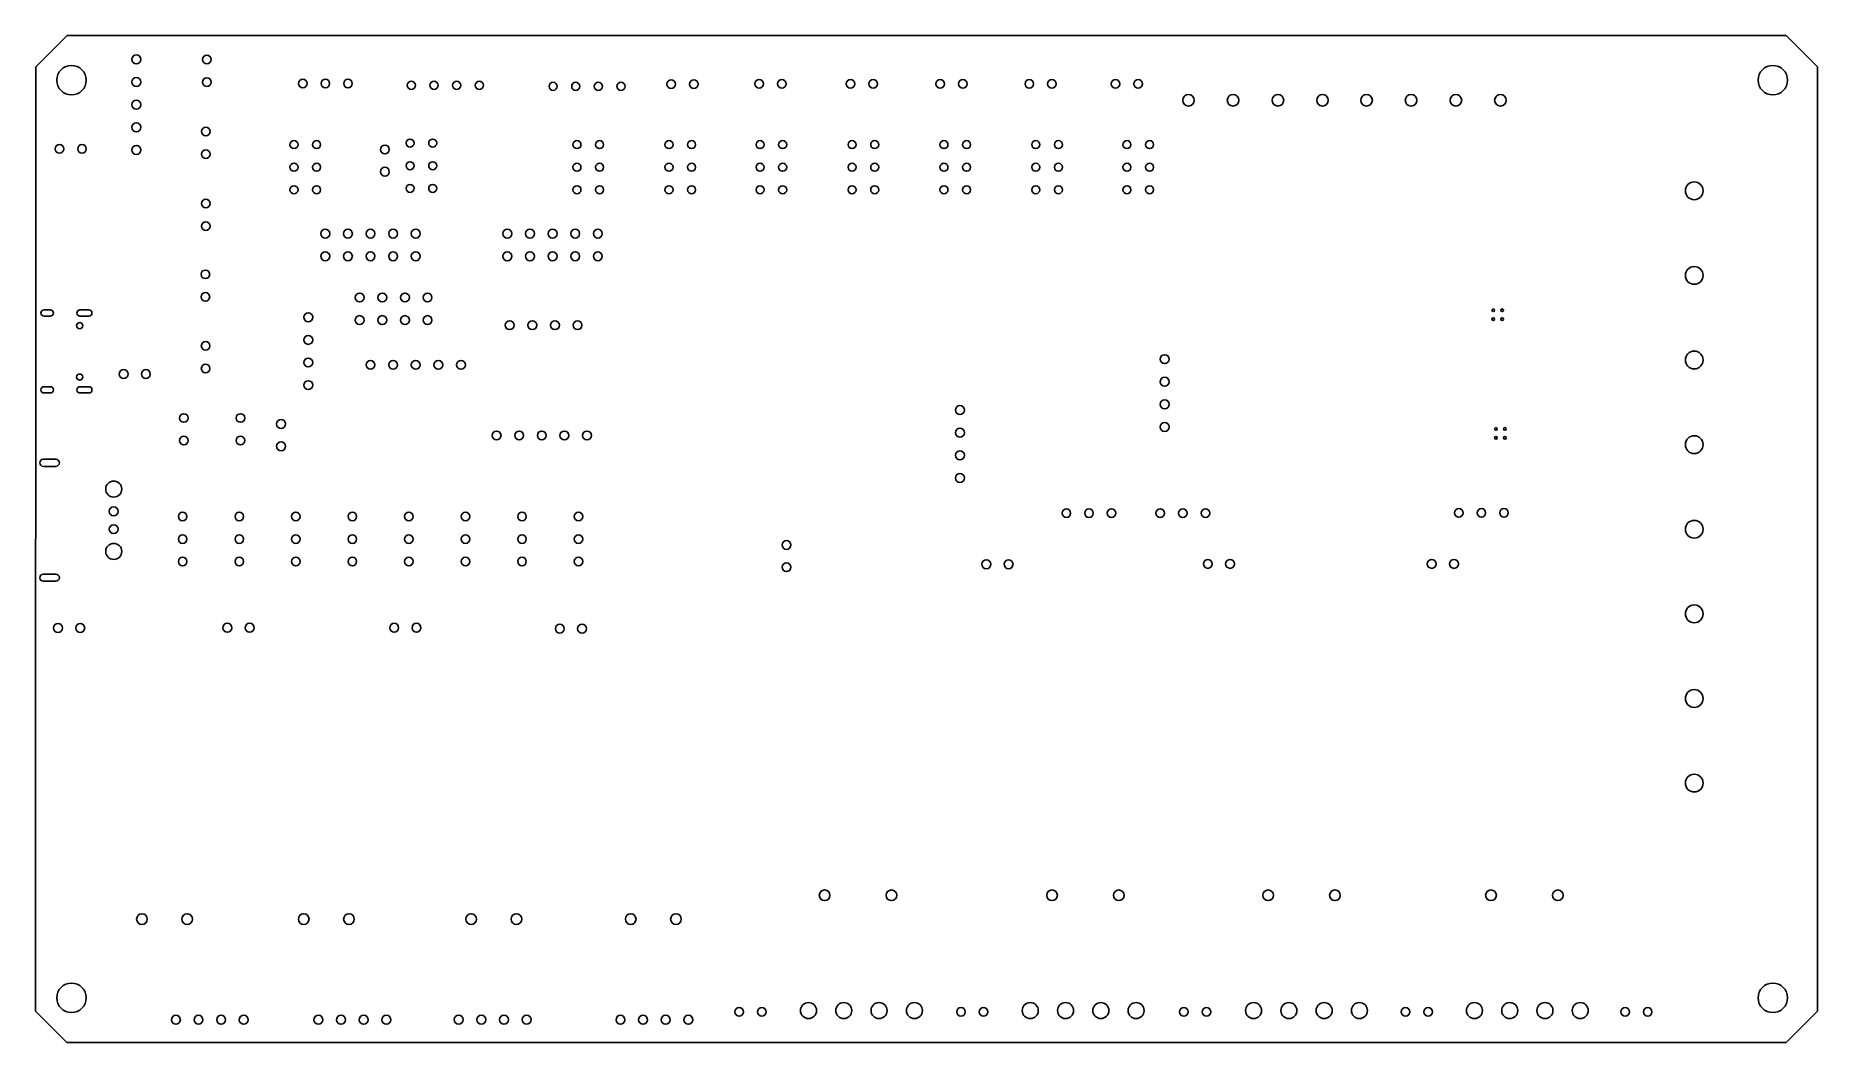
# Model space of a CAD drawing. Header units: millimetres. Extents: x -200 to 0, y -113 to 0.
import ezdxf

# ---------------------------------------------------------------- set-up
doc = ezdxf.new("R2010")
doc.units = ezdxf.units.MM
doc.layers.get('0').update_dxf_attribs({"linetype": 'CONTINUOUS'})

msp = doc.modelspace()

# ---------------------------------------------------------------- linework, layer by layer
for points in [[(0, -109.53), (0, -3.5), (-3.5, 0), (-196.5, 0), (-200, -3.5), (-200.03, -109.53), (-196.52, -113.03), (-3.5, -113.03)], [(-3.5, -113.03), (-196.52, -113.03), (-200.03, -109.53), (-200, -3.5), (-196.5, 0), (-3.5, 0), (0, -3.5), (0, -109.53)]]:
    msp.add_lwpolyline(points, close=True)
for points in [[(-199.08, -30.78, 1), (-199.08, -31.48), (-198.38, -31.48, 1), (-198.38, -30.78)], [(-195.05, -30.78, 1), (-195.05, -31.48), (-194.05, -31.48, 1), (-194.05, -30.78)], [(-199.08, -39.42, 1), (-199.08, -40.12), (-198.38, -40.12, 1), (-198.38, -39.42)], [(-195.05, -39.42, 1), (-195.05, -40.12), (-194.05, -40.12, 1), (-194.05, -39.42)], [(-199.16, -47.56, 1), (-199.16, -48.36), (-197.76, -48.36, 1), (-197.76, -47.56)], [(-199.16, -60.46, 1), (-199.16, -61.26), (-197.76, -61.26, 1), (-197.76, -60.46)]]:
    msp.add_lwpolyline(points, format="xyb", close=True)
for centre, radius in [((-196, -5), 1.65), ((-196, -5), 1.65), ((-188.72, -2.67), 0.5), ((-180.81, -2.67), 0.483), ((-5, -5), 1.65), ((-5, -5), 1.65), ((-188.72, -5.21), 0.5), ((-180.81, -5.21), 0.483), ((-170.04, -5.38), 0.482), ((-167.5, -5.38), 0.482), ((-164.96, -5.38), 0.482), ((-157.84, -5.58), 0.457), ((-155.3, -5.58), 0.457), ((-152.76, -5.58), 0.457), ((-150.22, -5.58), 0.457), ((-141.93, -5.7), 0.457), ((-139.39, -5.7), 0.457), ((-136.85, -5.7), 0.457), ((-134.31, -5.7), 0.457), ((-128.67, -5.45), 0.483), ((-126.13, -5.45), 0.483), ((-118.8, -5.4), 0.483), ((-116.26, -5.4), 0.483), ((-108.54, -5.41), 0.483), ((-106, -5.41), 0.483), ((-98.47, -5.41), 0.483), ((-95.93, -5.41), 0.483), ((-88.47, -5.41), 0.483), ((-85.93, -5.41), 0.483), ((-78.8, -5.41), 0.483), ((-76.26, -5.41), 0.483), ((-188.72, -7.75), 0.5), ((-70.6, -7.26), 0.65), ((-65.6, -7.26), 0.65), ((-60.56, -7.26), 0.65), ((-55.56, -7.26), 0.65), ((-50.61, -7.26), 0.65), ((-45.61, -7.26), 0.65), ((-40.58, -7.26), 0.65), ((-35.58, -7.26), 0.65), ((-188.72, -10.29), 0.5), ((-180.93, -10.77), 0.483), ((-171.02, -12.23), 0.45), ((-168.48, -12.23), 0.45), ((-157.99, -12.07), 0.45), ((-155.45, -12.07), 0.45), ((-139.25, -12.23), 0.45), ((-136.71, -12.23), 0.45), ((-128.92, -12.23), 0.45), ((-126.38, -12.23), 0.45), ((-118.7, -12.23), 0.45), ((-116.16, -12.23), 0.45), ((-108.37, -12.23), 0.45), ((-105.83, -12.23), 0.45), ((-98.05, -12.23), 0.45), ((-95.51, -12.23), 0.45), ((-87.74, -12.23), 0.45), ((-85.2, -12.23), 0.45), ((-77.51, -12.23), 0.45), ((-74.97, -12.23), 0.45), ((-197.36, -12.7), 0.483), ((-194.82, -12.7), 0.483), ((-188.72, -12.83), 0.5), ((-180.93, -13.31), 0.483), ((-160.82, -12.78), 0.5), ((-171.02, -14.77), 0.45), ((-168.48, -14.77), 0.45), ((-160.82, -15.28), 0.5), ((-157.99, -14.61), 0.45), ((-155.45, -14.61), 0.45), ((-139.25, -14.77), 0.45), ((-136.71, -14.77), 0.45), ((-128.92, -14.77), 0.45), ((-126.38, -14.77), 0.45), ((-118.7, -14.77), 0.45), ((-116.16, -14.77), 0.45), ((-108.37, -14.77), 0.45), ((-105.83, -14.77), 0.45), ((-98.05, -14.77), 0.45), ((-95.51, -14.77), 0.45), ((-87.74, -14.77), 0.45), ((-85.2, -14.77), 0.45), ((-77.51, -14.77), 0.45), ((-74.97, -14.77), 0.45), ((-171.02, -17.31), 0.45), ((-168.48, -17.31), 0.45), ((-157.99, -17.15), 0.45), ((-155.45, -17.15), 0.45), ((-139.25, -17.31), 0.45), ((-136.71, -17.31), 0.45), ((-128.92, -17.31), 0.45), ((-126.38, -17.31), 0.45), ((-118.7, -17.31), 0.45), ((-116.16, -17.31), 0.45), ((-108.37, -17.31), 0.45), ((-105.83, -17.31), 0.45), ((-98.05, -17.31), 0.45), ((-95.51, -17.31), 0.45), ((-87.74, -17.31), 0.45), ((-85.2, -17.31), 0.45), ((-77.51, -17.31), 0.45), ((-74.97, -17.31), 0.45), ((-13.82, -17.42), 1), ((-180.93, -18.84), 0.483), ((-180.93, -21.38), 0.483), ((-167.51, -22.23), 0.5), ((-164.97, -22.23), 0.5), ((-162.43, -22.23), 0.5), ((-159.89, -22.23), 0.5), ((-157.35, -22.23), 0.5), ((-147.07, -22.23), 0.5), ((-144.53, -22.23), 0.5), ((-141.99, -22.23), 0.5), ((-139.45, -22.23), 0.5), ((-136.91, -22.23), 0.5), ((-167.51, -24.77), 0.5), ((-164.97, -24.77), 0.5), ((-162.43, -24.77), 0.5), ((-159.89, -24.77), 0.5), ((-157.35, -24.77), 0.5), ((-147.07, -24.77), 0.5), ((-144.53, -24.77), 0.5), ((-141.99, -24.77), 0.5), ((-139.45, -24.77), 0.5), ((-136.91, -24.77), 0.5), ((-13.82, -26.92), 1), ((-180.97, -26.8), 0.483), ((-180.97, -29.34), 0.483), ((-163.65, -29.4), 0.5), ((-161.11, -29.4), 0.5), ((-158.57, -29.4), 0.5), ((-156.03, -29.4), 0.5), ((-169.42, -31.62), 0.5), ((-163.65, -31.94), 0.5), ((-161.11, -31.94), 0.5), ((-158.57, -31.94), 0.5), ((-156.03, -31.94), 0.5), ((-36.38, -30.84), 0.15), ((-36.38, -31.84), 0.15), ((-35.38, -30.84), 0.15), ((-35.38, -31.84), 0.15), ((-195.08, -32.56), 0.35), ((-169.42, -34.16), 0.5), ((-146.81, -32.51), 0.5), ((-144.27, -32.51), 0.5), ((-141.73, -32.51), 0.5), ((-139.19, -32.51), 0.5), ((-180.94, -34.83), 0.483), ((-73.28, -36.32), 0.5), ((-13.82, -36.42), 1), ((-195.08, -38.34), 0.35), ((-190.15, -38), 0.5), ((-187.65, -38), 0.5), ((-180.94, -37.37), 0.483), ((-169.42, -36.7), 0.5), ((-162.43, -36.96), 0.5), ((-159.89, -36.96), 0.5), ((-157.35, -36.96), 0.5), ((-154.81, -36.96), 0.5), ((-152.27, -36.96), 0.5), ((-169.42, -39.24), 0.5), ((-73.28, -38.86), 0.5), ((-96.26, -42.04), 0.5), ((-73.28, -41.4), 0.5), ((-183.39, -42.93), 0.483), ((-177.04, -42.93), 0.483), ((-172.47, -43.6), 0.5), ((-73.28, -43.94), 0.5), ((-183.39, -45.47), 0.483), ((-177.04, -45.47), 0.483), ((-172.47, -46.1), 0.5), ((-148.28, -44.89), 0.5), ((-145.74, -44.89), 0.5), ((-143.2, -44.89), 0.5), ((-140.66, -44.89), 0.5), ((-138.12, -44.89), 0.5), ((-96.26, -44.58), 0.5), ((-36.08, -44.16), 0.15), ((-36.08, -45.16), 0.15), ((-35.08, -44.16), 0.15), ((-35.08, -45.16), 0.15), ((-13.82, -45.92), 1), ((-96.26, -47.12), 0.5), ((-96.26, -49.66), 0.5), ((-191.26, -50.91), 0.9), ((-191.26, -53.41), 0.5), ((-183.52, -53.98), 0.482), ((-177.16, -53.98), 0.482), ((-170.82, -53.98), 0.482), ((-164.47, -53.98), 0.482), ((-158.12, -53.98), 0.482), ((-151.76, -53.98), 0.482), ((-145.42, -53.98), 0.482), ((-139.07, -53.98), 0.482), ((-84.31, -53.61), 0.482), ((-81.77, -53.61), 0.482), ((-79.23, -53.61), 0.482), ((-73.77, -53.61), 0.482), ((-71.23, -53.61), 0.482), ((-68.69, -53.61), 0.482), ((-40.26, -53.59), 0.482), ((-37.72, -53.59), 0.482), ((-35.18, -53.59), 0.482), ((-191.26, -55.41), 0.5), ((-13.82, -55.42), 1), ((-191.26, -57.91), 0.9), ((-183.52, -56.52), 0.482), ((-177.16, -56.52), 0.482), ((-170.82, -56.52), 0.482), ((-164.47, -56.52), 0.482), ((-158.12, -56.52), 0.482), ((-151.76, -56.52), 0.482), ((-145.42, -56.52), 0.482), ((-139.07, -56.52), 0.482), ((-115.73, -57.18), 0.5), ((-183.52, -59.05), 0.482), ((-177.16, -59.05), 0.482), ((-170.82, -59.05), 0.482), ((-164.47, -59.05), 0.482), ((-158.12, -59.05), 0.482), ((-151.76, -59.05), 0.482), ((-145.42, -59.05), 0.482), ((-139.07, -59.05), 0.482), ((-115.73, -59.68), 0.5), ((-93.3, -59.35), 0.5), ((-90.8, -59.35), 0.5), ((-68.43, -59.31), 0.5), ((-65.93, -59.31), 0.5), ((-43.29, -59.31), 0.5), ((-40.79, -59.31), 0.5), ((-13.82, -64.92), 1), ((-197.52, -66.5), 0.5), ((-195.02, -66.5), 0.5), ((-178.5, -66.48), 0.5), ((-176, -66.48), 0.5), ((-159.77, -66.48), 0.5), ((-157.27, -66.48), 0.5), ((-141.18, -66.58), 0.5), ((-138.68, -66.58), 0.5), ((-13.82, -74.42), 1), ((-13.82, -83.92), 1), ((-111.45, -96.52), 0.6), ((-103.95, -96.52), 0.6), ((-85.92, -96.52), 0.6), ((-78.42, -96.52), 0.6), ((-61.66, -96.52), 0.6), ((-54.16, -96.52), 0.6), ((-36.64, -96.52), 0.6), ((-29.14, -96.52), 0.6), ((-188.09, -99.19), 0.6), ((-183.01, -99.19), 0.6), ((-169.93, -99.19), 0.6), ((-164.85, -99.19), 0.6), ((-151.13, -99.19), 0.6), ((-146.05, -99.19), 0.6), ((-133.22, -99.19), 0.6), ((-128.14, -99.19), 0.6), ((-196, -108.03), 1.65), ((-196, -108.03), 1.65), ((-5, -108.03), 1.65), ((-5, -108.03), 1.65), ((-184.28, -110.49), 0.5), ((-181.74, -110.49), 0.5), ((-179.2, -110.49), 0.5), ((-176.66, -110.49), 0.5), ((-168.28, -110.49), 0.5), ((-165.74, -110.49), 0.5), ((-163.2, -110.49), 0.5), ((-160.66, -110.49), 0.5), ((-152.53, -110.48), 0.5), ((-149.99, -110.48), 0.5), ((-147.45, -110.48), 0.5), ((-144.91, -110.48), 0.5), ((-134.37, -110.49), 0.5), ((-131.83, -110.49), 0.5), ((-129.29, -110.49), 0.5), ((-126.75, -110.49), 0.5), ((-121.03, -109.6), 0.483), ((-118.49, -109.6), 0.483), ((-113.26, -109.46), 0.9), ((-109.3, -109.46), 0.9), ((-105.34, -109.46), 0.9), ((-101.37, -109.46), 0.9), ((-96.14, -109.6), 0.483), ((-93.6, -109.6), 0.483), ((-88.36, -109.46), 0.9), ((-84.4, -109.46), 0.9), ((-80.44, -109.46), 0.9), ((-76.48, -109.46), 0.9), ((-71.12, -109.6), 0.483), ((-68.58, -109.6), 0.483), ((-63.29, -109.46), 0.9), ((-59.33, -109.46), 0.9), ((-55.37, -109.46), 0.9), ((-51.41, -109.46), 0.9), ((-46.23, -109.6), 0.483), ((-43.69, -109.6), 0.483), ((-38.5, -109.46), 0.9), ((-34.54, -109.46), 0.9), ((-30.58, -109.46), 0.9), ((-26.62, -109.46), 0.9), ((-21.59, -109.6), 0.483), ((-19.05, -109.6), 0.483)]:
    msp.add_circle(centre, radius)

doc.saveas('drawing.dxf')
